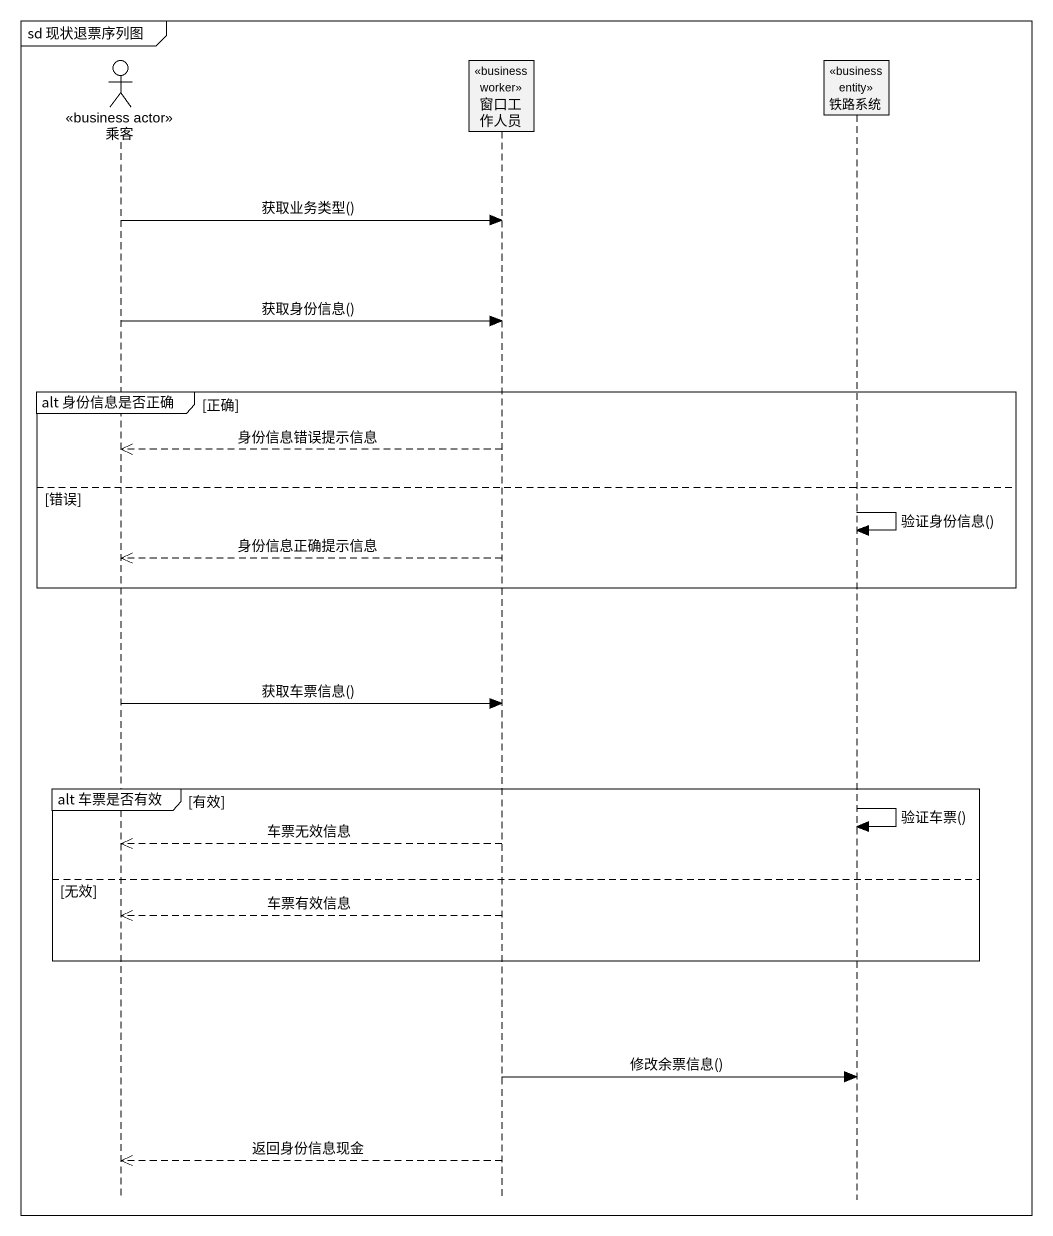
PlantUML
@startuml
mainframe sd 现状退票序列图
hide footbox
actor 乘客 <<business actor>>
participant 窗口工作人员 <<business worker>>
participant 铁路系统 <<business entity>>

乘客 -> 窗口工作人员 : 获取业务类型()
乘客 -> 窗口工作人员 : 获取身份信息()
group alt 身份信息是否正确 [正确]
  窗口工作人员 -->> 乘客 : 身份信息错误提示信息
else 错误
  铁路系统 -> 铁路系统 : 验证身份信息()
  窗口工作人员 -->> 乘客 : 身份信息正确提示信息
end
乘客 -> 窗口工作人员 : 获取车票信息()
group alt 车票是否有效 [有效]
  铁路系统 -> 铁路系统 : 验证车票()
  窗口工作人员 -->> 乘客 : 车票无效信息
else 无效
  窗口工作人员 -->> 乘客 : 车票有效信息
end
窗口工作人员 -> 铁路系统 : 修改余票信息()
窗口工作人员 -->> 乘客 : 返回身份信息现金
@enduml
